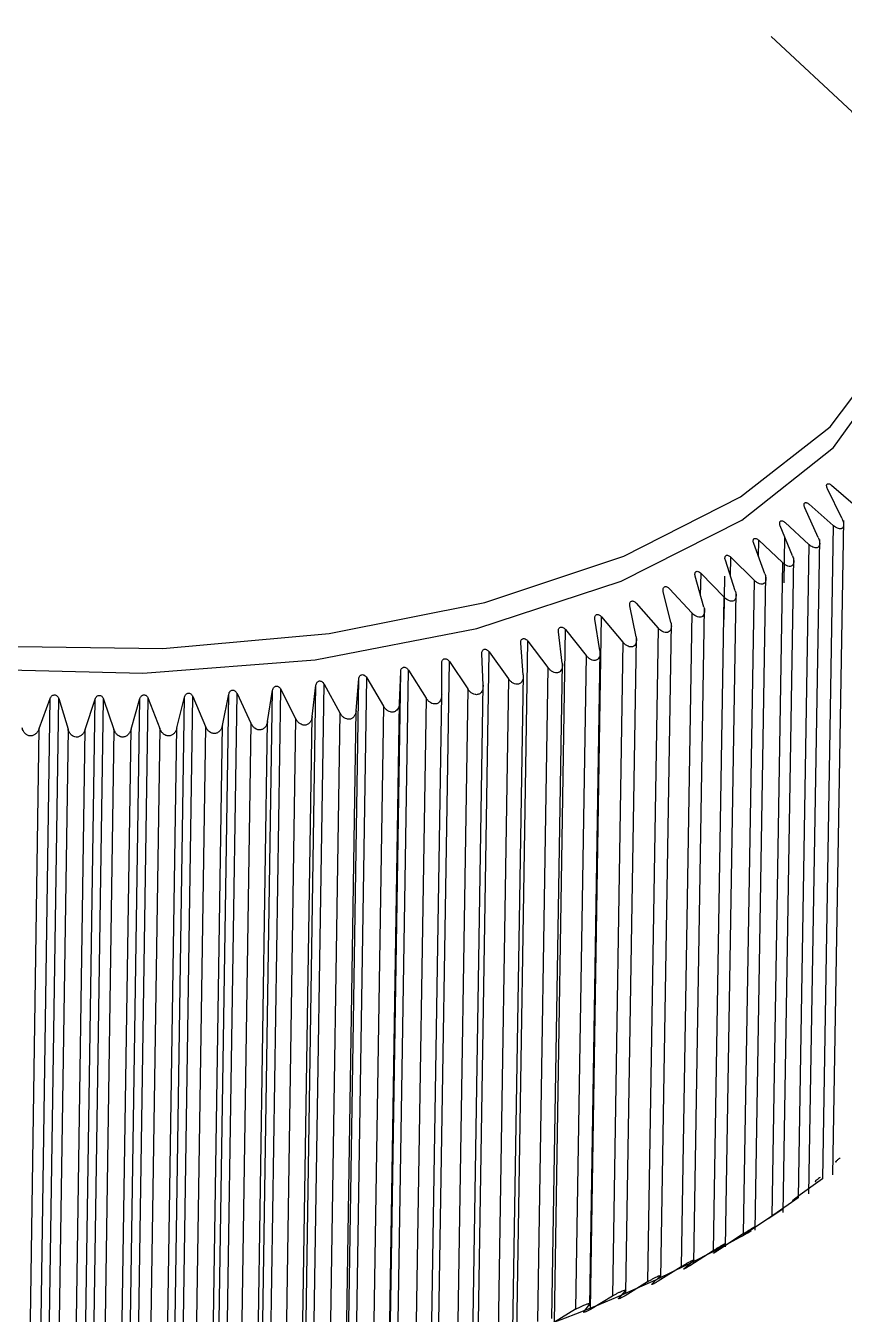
# Model space of a CAD drawing. Header units: millimetres. Extents: x 0 to 279, y 0 to 216.
# Drawn here: x 95.854 to 97.801, y 78.9 to 81.966 of the extents above; entities that cross this region are included whole.
import ezdxf

# ---------------------------------------------------------------- set-up
doc = ezdxf.new("R2010")
doc.units = ezdxf.units.MM

msp = doc.modelspace()

# ---------------------------------------------------------------- linework, layer by layer
at = {"color": 7, "linetype": 'Continuous', "lineweight": 25}
for p, q in [((97.795, 80.7941), (97.7609, 80.8637)), ((97.7705, 80.8723), (97.8278, 80.8235)), ((97.7176, 80.8272), (97.7746, 80.7769)), ((97.7387, 80.7484), (97.7071, 80.8188)), ((97.6776, 80.7042), (97.6486, 80.7755)), ((97.66, 80.7836), (97.7165, 80.7318)), ((97.7746, 80.7769), (97.7488, 79.2219)), ((97.7735, 79.2314), (97.7994, 80.7884)), ((97.6119, 80.6618), (97.5855, 80.7338)), ((97.5977, 80.7415), (97.6537, 80.6882)), ((97.7165, 80.7318), (97.6908, 79.1766)), ((97.7167, 79.186), (97.7425, 80.7431)), ((97.531, 80.7012), (97.5862, 80.6465)), ((97.6551, 79.1422), (97.6808, 80.6995)), ((97.5416, 80.6212), (97.518, 80.6938)), ((97.6537, 80.6882), (97.6281, 79.133)), ((97.467, 80.5825), (97.4462, 80.6557)), ((97.4601, 80.6627), (97.5143, 80.6066)), ((97.5163, 80.6558), (97.5146, 80.5533)), ((97.5862, 80.6465), (97.5607, 79.0911)), ((97.5888, 79.1002), (97.6144, 80.6576)), ((97.3884, 80.5458), (97.3704, 80.6195)), ((97.385, 80.6262), (97.4382, 80.5686)), ((97.5143, 80.6066), (97.4889, 79.051)), ((97.5182, 79.06), (97.5436, 80.6175)), ((97.3059, 80.5113), (97.2908, 80.5854)), ((97.3061, 80.5917), (97.3581, 80.5327)), ((97.4433, 79.0217), (97.4686, 80.5793)), ((97.1971, 78.9113), (97.2235, 80.5593)), ((97.2197, 80.479), (97.2076, 80.5535)), ((97.2235, 80.5593), (97.2742, 80.499)), ((97.4382, 80.5686), (97.413, 79.0129)), ((97.1113, 78.8811), (97.1376, 80.5292)), ((97.1301, 80.449), (97.121, 80.5237)), ((97.1376, 80.5292), (97.1867, 80.4675)), ((97.3581, 80.5327), (97.333, 78.977)), ((97.3643, 78.9855), (97.3896, 80.5433)), ((97.0222, 78.8532), (97.0484, 80.5013)), ((97.0373, 80.4214), (97.0312, 80.4963)), ((97.0484, 80.5013), (97.0959, 80.4384)), ((97.2742, 80.499), (97.2492, 78.9431)), ((97.2816, 78.9514), (97.3067, 80.5092)), ((96.8356, 78.8046), (96.8615, 80.4529)), ((96.8615, 80.4529), (96.9054, 80.3876)), ((96.9303, 78.8276), (96.9563, 80.4759)), ((96.9417, 80.3963), (96.9386, 80.4713)), ((96.9563, 80.4759), (97.0021, 80.4118)), ((97.1867, 80.4675), (97.1618, 78.9116)), ((97.1953, 78.9195), (97.2202, 80.4775)), ((96.72, 78.7804), (96.7457, 80.4288)), ((96.7386, 78.784), (96.7643, 80.4324)), ((96.7426, 80.3538), (96.7457, 80.4288)), ((96.7643, 80.4324), (96.8061, 80.366)), ((96.8433, 80.3738), (96.8433, 80.4488)), ((97.0128, 78.8629), (97.0375, 80.421)), ((97.0959, 80.4384), (97.0712, 78.8824)), ((97.1056, 78.89), (97.1304, 80.4481)), ((96.519, 78.7481), (96.5443, 80.3966)), ((96.5352, 80.322), (96.5443, 80.3966)), ((96.5383, 78.7507), (96.5636, 80.3992)), ((96.5636, 80.3992), (96.6011, 80.3308)), ((96.6204, 78.763), (96.6459, 80.4114)), ((96.6394, 78.7661), (96.6649, 80.4145)), ((96.6398, 80.3365), (96.6459, 80.4114)), ((96.6649, 80.4145), (96.7046, 80.3471)), ((96.9172, 78.8383), (96.9417, 80.3965)), ((97.0021, 80.4118), (96.9774, 78.8556)), ((95.8858, 80.2934), (95.9124, 80.3651)), ((95.8881, 78.7165), (95.9124, 80.3651)), ((95.9081, 78.716), (95.9325, 80.3646)), ((95.9325, 80.3646), (95.9545, 80.2916)), ((95.9944, 78.7149), (96.0189, 80.3635)), ((95.9952, 80.291), (96.0189, 80.3635)), ((96.0145, 78.7149), (96.039, 80.3635)), ((96.039, 80.3635), (96.0638, 80.291)), ((96.1007, 78.716), (96.1254, 80.3646)), ((96.1044, 80.2916), (96.1254, 80.3646)), ((96.1207, 78.7165), (96.1454, 80.3651)), ((96.1454, 80.3651), (96.1729, 80.2934)), ((96.2066, 78.7199), (96.2314, 80.3685)), ((96.2134, 80.2949), (96.2314, 80.3685)), ((96.2265, 78.721), (96.2514, 80.3696)), ((96.2514, 80.3696), (96.2815, 80.2985)), ((96.3118, 78.7266), (96.3368, 80.3752)), ((96.3217, 80.3011), (96.3368, 80.3752)), ((96.3315, 78.7282), (96.3566, 80.3767)), ((96.3566, 80.3767), (96.3892, 80.3065)), ((96.416, 78.736), (96.4412, 80.3845)), ((96.4291, 80.3102), (96.4412, 80.3845)), ((96.4356, 78.7381), (96.4608, 80.3866)), ((96.4608, 80.3866), (96.4959, 80.3173)), ((96.8061, 80.366), (96.7818, 78.8097)), ((96.8189, 78.8163), (96.8433, 80.3745)), ((96.9054, 80.3876), (96.8809, 78.8314)), ((96.6011, 80.3308), (96.5771, 78.7744)), ((96.6158, 78.7802), (96.6398, 80.3365)), ((96.7046, 80.3471), (96.6804, 78.7907)), ((96.7184, 78.7975), (96.7426, 80.3538)), ((96.2815, 80.2985), (96.258, 78.742)), ((96.2981, 78.7447), (96.3217, 80.3011)), ((96.3892, 80.3065), (96.3655, 78.75)), ((96.4053, 78.7537), (96.4291, 80.3102)), ((96.4959, 80.3173), (96.472, 78.7608)), ((96.5113, 78.7656), (96.5352, 80.322)), ((95.8629, 78.7369), (95.8858, 80.2934)), ((95.9545, 80.2916), (95.9314, 78.7351)), ((95.9721, 78.7345), (95.9952, 80.291)), ((96.0638, 80.291), (96.0406, 78.7345)), ((96.0812, 78.7351), (96.1044, 80.2916)), ((96.1729, 80.2934), (96.1495, 78.7369)), ((96.19, 78.7384), (96.2134, 80.2949)), ((97.7488, 79.2219), (97.6904, 79.1801)), ((97.6908, 79.1766), (97.6329, 79.1363)), ((97.6215, 79.1282), (97.652, 79.149)), ((97.5585, 79.0864), (97.5863, 79.1064)), ((97.6281, 79.133), (97.5707, 79.0942)), ((97.5607, 79.0911), (97.5041, 79.0537)), ((97.5712, 79.0937), (97.5794, 79.0993)), ((97.4889, 79.051), (97.4333, 79.0151)), ((97.4911, 79.0463), (97.5162, 79.0657)), ((97.413, 79.0129), (97.3583, 78.9784)), ((97.4194, 79.008), (97.4417, 79.0269)), ((97.3437, 78.9718), (97.3632, 78.9901)), ((97.2643, 78.9375), (97.2808, 78.9555)), ((97.333, 78.977), (97.2795, 78.9438)), ((97.1812, 78.9055), (97.1947, 78.9231)), ((97.2492, 78.9431), (97.1971, 78.9113)), ((97.1618, 78.9116), (97.1113, 78.8811))]:
    msp.add_line(p, q, dxfattribs=at)
at = {"color": 8, "linetype": 'Continuous', "lineweight": 25}
for p, q in [((97.5971, 80.7021), (97.5977, 80.7415)), ((97.6576, 80.6399), (97.6594, 80.7489)), ((97.5303, 80.6559), (97.531, 80.7012)), ((97.4592, 80.61), (97.4601, 80.6627))]:
    msp.add_line(p, q, dxfattribs=at)
at = {"color": 7, "linetype": 'Continuous', "lineweight": 25, "flags": 128}
for points in [[(94.6092, 80.7129), (94.9378, 80.583), (95.3124, 80.4893), (95.7166, 80.4358), (96.1327, 80.425), (96.5422, 80.4573), (96.9271, 80.5313), (97.2705, 80.6438), (97.5574, 80.7896), (97.7751, 80.9625), (97.9142, 81.1546), (97.9688, 81.3577), (97.9367, 81.5628), (97.8193, 81.7609), (97.6269, 81.9399)], [(93.9999, 81.4919), (94.0018, 81.4417), (94.0603, 81.2444), (94.1978, 81.0559), (94.4087, 80.8841), (94.6844, 80.736), (95.0138, 80.6178), (95.3833, 80.5343), (95.7776, 80.4891), (96.1804, 80.4841), (96.5753, 80.5194), (96.9457, 80.5935), (97.2766, 80.7034), (97.5542, 80.8446), (97.7672, 81.0111), (97.907, 81.1961), (97.968, 81.392), (97.9705, 81.4337)]]:
    msp.add_lwpolyline(points, dxfattribs=at)
at = {"color": 7, "linetype": 'Continuous', "lineweight": 25}
msp.add_arc((95.9767, 81.9464), 3.2681, 244.8155, 299.2029, dxfattribs=at)
for points, knots in [([(102.5326, 90.5879), (101.9557, 90.845), (100.8476, 91.3388), (99.1827, 91.9359), (97.6225, 92.4049), (96.1705, 92.7545), (94.8427, 92.9992), (93.618, 93.1615), (92.4356, 93.2562), (91.3495, 93.2782), (90.3428, 93.2384), (89.4317, 93.1484), (88.5658, 93.0082), (87.7257, 92.8121), (86.7823, 92.5142), (85.7556, 92.0661), (84.8067, 91.4708), (84.0465, 90.8251), (83.4504, 90.172), (82.9508, 89.4496), (82.576, 88.7197), (82.3182, 88.042), (82.108, 87.2923), (81.9525, 86.3945), (81.8928, 85.3235), (81.9308, 84.1549), (82.0616, 82.8779), (82.2867, 81.462), (82.5897, 79.9653), (82.9725, 78.3104), (83.4027, 76.585), (83.8333, 74.8607), (84.1418, 73.5179), (84.3383, 72.511), (84.4526, 71.8121), (84.5338, 71.146), (84.5731, 70.5042), (84.5512, 69.9248), (84.4655, 69.507), (84.3643, 69.2727), (84.2691, 69.1457), (84.1308, 69.0583), (83.9575, 69.0134), (83.7477, 68.998), (83.4917, 69.0101), (83.1475, 69.0671), (82.6953, 69.1886), (82.2377, 69.352), (81.7858, 69.5405), (81.3706, 69.7294), (81.0712, 69.8798), (80.9135, 69.9591)], [0, 0, 0, 0, 0.037369, 0.071945, 0.103767, 0.132896, 0.159407, 0.183403, 0.205004, 0.22729, 0.246602, 0.264256, 0.28174, 0.299067, 0.31626, 0.341873, 0.367739, 0.385515, 0.403827, 0.422613, 0.439644, 0.454204, 0.46688, 0.486955, 0.508889, 0.531112, 0.556271, 0.584467, 0.615191, 0.645853, 0.684779, 0.721615, 0.75524, 0.772501, 0.788422, 0.804064, 0.821746, 0.840228, 0.857419, 0.870914, 0.88565, 0.89899, 0.910832, 0.9183, 0.927463, 0.93942, 0.952098, 0.967739, 0.977339, 0.98805, 1, 1, 1, 1]), ([(80.1451, 68.4622), (80.2632, 68.4022), (80.4908, 68.2866), (80.8176, 68.1311), (81.2334, 67.9435), (81.6915, 67.7566), (82.1707, 67.5903), (82.5913, 67.4683), (82.9606, 67.3857), (83.2888, 67.3361), (83.6098, 67.3085), (83.9729, 67.309), (84.4058, 67.368), (84.8552, 67.5135), (85.2947, 67.7748), (85.6724, 68.1556), (85.9856, 68.681), (86.186, 69.3161), (86.2776, 70.0776), (86.272, 70.8676), (86.1891, 71.8003), (86.0175, 72.8971), (85.7454, 74.2134), (85.3857, 75.7488), (84.9743, 77.4026), (84.5435, 79.1643), (84.1445, 80.958), (83.8469, 82.6157), (83.6791, 84.0494), (83.6309, 85.2276), (83.6903, 86.2478), (83.8308, 86.9897), (84.0014, 87.5554), (84.1789, 88.0081), (84.4258, 88.4906), (84.7582, 88.9897), (85.1454, 89.4352), (85.5659, 89.8175), (85.9977, 90.1397), (86.4849, 90.4369), (87.0456, 90.7121), (87.7046, 90.966), (88.4928, 91.1916), (89.4487, 91.3746), (90.4773, 91.4777), (91.5539, 91.5063), (92.658, 91.4666), (93.8666, 91.3568), (95.2678, 91.1272), (96.7624, 90.7906), (98.3664, 90.3239), (100.0634, 89.7232), (101.1865, 89.2211), (101.7696, 88.9604)], [0, 0, 0, 0, 0.008488, 0.016349, 0.023627, 0.038698, 0.049961, 0.059407, 0.070643, 0.078565, 0.085308, 0.095743, 0.106993, 0.119884, 0.134059, 0.149117, 0.163238, 0.182441, 0.202165, 0.222529, 0.24128, 0.268508, 0.298544, 0.33148, 0.36665, 0.403457, 0.441182, 0.477185, 0.504935, 0.529149, 0.550355, 0.569994, 0.579586, 0.590766, 0.603842, 0.617892, 0.633645, 0.64603, 0.658168, 0.671184, 0.685171, 0.700323, 0.718032, 0.738962, 0.76343, 0.784303, 0.807489, 0.833101, 0.8612, 0.891898, 0.925251, 0.961286, 1, 1, 1, 1]), ([(97.7609, 80.8637), (97.7603, 80.865), (97.7592, 80.8675), (97.7587, 80.8709), (97.7589, 80.8736), (97.76, 80.8754), (97.7619, 80.8762), (97.7644, 80.876), (97.7674, 80.8748), (97.7694, 80.8731), (97.7705, 80.8723)], [0, 0, 0, 0, 0.149554, 0.286742, 0.39793, 0.499998, 0.60209, 0.713222, 0.850456, 1, 1, 1, 1]), ([(97.7071, 80.8188), (97.7066, 80.8201), (97.7056, 80.8227), (97.7052, 80.8261), (97.7056, 80.8288), (97.7069, 80.8305), (97.7088, 80.8313), (97.7114, 80.831), (97.7145, 80.8297), (97.7166, 80.8281), (97.7176, 80.8272)], [0, 0, 0, 0, 0.149554, 0.286742, 0.39793, 0.499998, 0.60209, 0.713222, 0.850456, 1, 1, 1, 1]), ([(97.795, 80.7941), (97.7962, 80.7913), (97.7984, 80.7863), (97.7995, 80.7792), (97.7988, 80.7738), (97.7967, 80.7706), (97.7943, 80.7692), (97.7914, 80.7685), (97.787, 80.7692), (97.7809, 80.7718), (97.7768, 80.7751), (97.7746, 80.7769)], [0, 0, 0, 0, 0.154448, 0.286781, 0.400126, 0.499418, 0.560232, 0.614748, 0.722216, 0.849755, 1, 1, 1, 1]), ([(97.6486, 80.7755), (97.6481, 80.7768), (97.6472, 80.7793), (97.647, 80.7828), (97.6476, 80.7855), (97.649, 80.7872), (97.6511, 80.7879), (97.6537, 80.7875), (97.6569, 80.7862), (97.6589, 80.7845), (97.66, 80.7836)], [0, 0, 0, 0, 0.149554, 0.286742, 0.39793, 0.499998, 0.60209, 0.713222, 0.850456, 1, 1, 1, 1]), ([(97.5855, 80.7338), (97.5851, 80.7351), (97.5843, 80.7377), (97.5842, 80.7411), (97.585, 80.7438), (97.5865, 80.7455), (97.5887, 80.7461), (97.5915, 80.7457), (97.5946, 80.7442), (97.5967, 80.7425), (97.5977, 80.7415)], [0, 0, 0, 0, 0.149554, 0.286742, 0.39793, 0.499998, 0.60209, 0.713222, 0.850456, 1, 1, 1, 1]), ([(97.7387, 80.7484), (97.7398, 80.7456), (97.7418, 80.7405), (97.7426, 80.7334), (97.7416, 80.728), (97.7392, 80.7248), (97.7367, 80.7235), (97.7336, 80.723), (97.7291, 80.7237), (97.7229, 80.7265), (97.7188, 80.7299), (97.7165, 80.7318)], [0, 0, 0, 0, 0.154465, 0.286814, 0.400171, 0.499474, 0.560439, 0.610791, 0.719688, 0.848508, 1, 1, 1, 1]), ([(97.518, 80.6938), (97.5176, 80.6952), (97.5169, 80.6977), (97.517, 80.7012), (97.5179, 80.7038), (97.5196, 80.7054), (97.5219, 80.706), (97.5247, 80.7055), (97.528, 80.704), (97.53, 80.7022), (97.531, 80.7012)], [0, 0, 0, 0, 0.149554, 0.286742, 0.39793, 0.499998, 0.60209, 0.713222, 0.850456, 1, 1, 1, 1]), ([(97.6776, 80.7042), (97.6786, 80.7014), (97.6804, 80.6963), (97.6809, 80.6892), (97.6795, 80.6838), (97.6765, 80.6802), (97.672, 80.6789), (97.6665, 80.6798), (97.6601, 80.6828), (97.6559, 80.6863), (97.6537, 80.6882)], [0, 0, 0, 0, 0.154571, 0.28701, 0.400445, 0.499816, 0.606904, 0.717301, 0.847378, 1, 1, 1, 1]), ([(97.4462, 80.6557), (97.4459, 80.657), (97.4453, 80.6596), (97.4456, 80.6631), (97.4467, 80.6657), (97.4485, 80.6673), (97.4509, 80.6678), (97.4538, 80.6672), (97.457, 80.6656), (97.459, 80.6637), (97.4601, 80.6627)], [0, 0, 0, 0, 0.149554, 0.286742, 0.39793, 0.499998, 0.60209, 0.713222, 0.850456, 1, 1, 1, 1]), ([(97.6119, 80.6618), (97.6127, 80.659), (97.6144, 80.6538), (97.6144, 80.6467), (97.6127, 80.6413), (97.6094, 80.6379), (97.6048, 80.6366), (97.5991, 80.6377), (97.5926, 80.6408), (97.5885, 80.6445), (97.5862, 80.6465)], [0, 0, 0, 0, 0.154592, 0.287049, 0.4005, 0.499884, 0.603631, 0.715368, 0.8465, 1, 1, 1, 1]), ([(97.3704, 80.6195), (97.3702, 80.6209), (97.3697, 80.6235), (97.3701, 80.6269), (97.3714, 80.6295), (97.3733, 80.631), (97.3758, 80.6315), (97.3788, 80.6308), (97.382, 80.6291), (97.384, 80.6272), (97.385, 80.6262)], [0, 0, 0, 0, 0.149554, 0.286742, 0.39793, 0.499998, 0.60209, 0.713222, 0.850456, 1, 1, 1, 1]), ([(97.5416, 80.6212), (97.5424, 80.6184), (97.5438, 80.6131), (97.5435, 80.606), (97.5415, 80.6007), (97.5379, 80.5973), (97.5331, 80.5963), (97.5273, 80.5974), (97.5207, 80.6007), (97.5166, 80.6045), (97.5143, 80.6066)], [0, 0, 0, 0, 0.154616, 0.287094, 0.400562, 0.499962, 0.600673, 0.713632, 0.845714, 1, 1, 1, 1]), ([(97.2908, 80.5854), (97.2906, 80.5868), (97.2902, 80.5894), (97.2909, 80.5928), (97.2922, 80.5953), (97.2943, 80.5968), (97.2969, 80.5972), (97.2999, 80.5965), (97.3032, 80.5947), (97.3051, 80.5927), (97.3061, 80.5917)], [0, 0, 0, 0, 0.149554, 0.286742, 0.39793, 0.499998, 0.60209, 0.713222, 0.850456, 1, 1, 1, 1]), ([(97.467, 80.5825), (97.4677, 80.5796), (97.4689, 80.5744), (97.4682, 80.5673), (97.4659, 80.5621), (97.4622, 80.5588), (97.4572, 80.5578), (97.4513, 80.5591), (97.4445, 80.5626), (97.4404, 80.5665), (97.4382, 80.5686)], [0, 0, 0, 0, 0.154267, 0.286323, 0.399242, 0.497996, 0.598104, 0.71211, 0.845015, 1, 1, 1, 1]), ([(97.2076, 80.5535), (97.2074, 80.5548), (97.2072, 80.5574), (97.208, 80.5608), (97.2095, 80.5633), (97.2117, 80.5648), (97.2143, 80.5651), (97.2174, 80.5643), (97.2207, 80.5624), (97.2226, 80.5604), (97.2235, 80.5593)], [0, 0, 0, 0, 0.149554, 0.286742, 0.39793, 0.499998, 0.60209, 0.713222, 0.850456, 1, 1, 1, 1]), ([(97.3884, 80.5458), (97.3889, 80.543), (97.3899, 80.5377), (97.3889, 80.5307), (97.3864, 80.5256), (97.3824, 80.5224), (97.3773, 80.5215), (97.3712, 80.5228), (97.3643, 80.5265), (97.3603, 80.5305), (97.3581, 80.5327)], [0, 0, 0, 0, 0.153516, 0.28465, 0.396371, 0.49427, 0.595804, 0.710838, 0.844477, 1, 1, 1, 1]), ([(97.121, 80.5237), (97.1209, 80.5251), (97.1207, 80.5277), (97.1217, 80.5311), (97.1234, 80.5336), (97.1256, 80.5349), (97.1284, 80.5352), (97.1315, 80.5343), (97.1348, 80.5323), (97.1366, 80.5302), (97.1376, 80.5292)], [0, 0, 0, 0, 0.149554, 0.286742, 0.39793, 0.499998, 0.60209, 0.713222, 0.850456, 1, 1, 1, 1]), ([(96.9386, 80.4713), (96.9386, 80.4727), (96.9387, 80.4753), (96.94, 80.4786), (96.9419, 80.481), (96.9444, 80.4823), (96.9473, 80.4824), (96.9504, 80.4813), (96.9536, 80.4792), (96.9554, 80.477), (96.9563, 80.4759)], [0, 0, 0, 0, 0.149554, 0.286742, 0.39793, 0.499998, 0.60209, 0.713222, 0.850456, 1, 1, 1, 1]), ([(97.0312, 80.4963), (97.0312, 80.4977), (97.0311, 80.5003), (97.0323, 80.5037), (97.0341, 80.5061), (97.0365, 80.5074), (97.0393, 80.5076), (97.0424, 80.5066), (97.0457, 80.5046), (97.0475, 80.5024), (97.0484, 80.5013)], [0, 0, 0, 0, 0.149554, 0.286742, 0.39793, 0.499998, 0.60209, 0.713222, 0.850456, 1, 1, 1, 1]), ([(97.3059, 80.5113), (97.3063, 80.5084), (97.307, 80.5032), (97.3057, 80.4963), (97.3029, 80.4911), (97.2991, 80.4884), (97.2954, 80.4875), (97.2913, 80.4875), (97.2861, 80.4891), (97.2799, 80.493), (97.2762, 80.4969), (97.2742, 80.499)], [0, 0, 0, 0, 0.152384, 0.282245, 0.392438, 0.498945, 0.559686, 0.622254, 0.728223, 0.852621, 1, 1, 1, 1]), ([(96.8433, 80.4488), (96.8434, 80.4502), (96.8436, 80.4528), (96.845, 80.4561), (96.8471, 80.4584), (96.8497, 80.4596), (96.8526, 80.4596), (96.8558, 80.4585), (96.8589, 80.4562), (96.8606, 80.454), (96.8615, 80.4529)], [0, 0, 0, 0, 0.149554, 0.286742, 0.39793, 0.499998, 0.60209, 0.713222, 0.850456, 1, 1, 1, 1]), ([(97.2197, 80.479), (97.22, 80.4762), (97.2205, 80.4709), (97.2189, 80.4641), (97.2164, 80.4598), (97.2136, 80.4574), (97.211, 80.4561), (97.208, 80.4555), (97.2036, 80.4556), (97.1982, 80.4575), (97.192, 80.4616), (97.1886, 80.4655), (97.1867, 80.4675)], [0, 0, 0, 0, 0.1513, 0.279956, 0.388714, 0.438703, 0.497828, 0.557461, 0.619011, 0.742095, 0.859565, 1, 1, 1, 1]), ([(96.6459, 80.4114), (96.6461, 80.4128), (96.6465, 80.4154), (96.6483, 80.4186), (96.6506, 80.4208), (96.6533, 80.4218), (96.6563, 80.4217), (96.6595, 80.4204), (96.6626, 80.418), (96.6641, 80.4157), (96.6649, 80.4145)], [0, 0, 0, 0, 0.149554, 0.286742, 0.39793, 0.499998, 0.60209, 0.713222, 0.850456, 1, 1, 1, 1]), ([(96.7457, 80.4288), (96.7458, 80.4302), (96.7461, 80.4328), (96.7477, 80.436), (96.7499, 80.4383), (96.7526, 80.4394), (96.7555, 80.4394), (96.7587, 80.4381), (96.7618, 80.4358), (96.7634, 80.4336), (96.7643, 80.4324)], [0, 0, 0, 0, 0.149554, 0.286742, 0.39793, 0.499998, 0.60209, 0.713222, 0.850456, 1, 1, 1, 1]), ([(97.0373, 80.4214), (97.0374, 80.4186), (97.0375, 80.4135), (97.0354, 80.4069), (97.0324, 80.4026), (97.0292, 80.4003), (97.0263, 80.3991), (97.0231, 80.3986), (97.0186, 80.3989), (97.0132, 80.4011), (97.0071, 80.4055), (97.0038, 80.4096), (97.0021, 80.4118)], [0, 0, 0, 0, 0.148693, 0.274615, 0.380279, 0.438215, 0.498156, 0.558374, 0.6203, 0.738577, 0.85782, 1, 1, 1, 1]), ([(97.1301, 80.449), (97.1303, 80.4462), (97.1306, 80.441), (97.1287, 80.4343), (97.1259, 80.43), (97.123, 80.4276), (97.1203, 80.4264), (97.1171, 80.4258), (97.1127, 80.426), (97.1072, 80.428), (97.1011, 80.4324), (97.0977, 80.4363), (97.0959, 80.4384)], [0, 0, 0, 0, 0.150017, 0.277343, 0.384605, 0.438226, 0.497817, 0.557803, 0.619606, 0.740346, 0.858709, 1, 1, 1, 1]), ([(96.4412, 80.3845), (96.4415, 80.3859), (96.4421, 80.3885), (96.4442, 80.3915), (96.4467, 80.3936), (96.4496, 80.3945), (96.4526, 80.3943), (96.4557, 80.3928), (96.4587, 80.3902), (96.4601, 80.3879), (96.4608, 80.3866)], [0, 0, 0, 0, 0.149554, 0.286742, 0.39793, 0.499998, 0.60209, 0.713222, 0.850456, 1, 1, 1, 1]), ([(96.5443, 80.3966), (96.5446, 80.398), (96.5451, 80.4006), (96.547, 80.4037), (96.5494, 80.4059), (96.5522, 80.4068), (96.5553, 80.4066), (96.5584, 80.4052), (96.5614, 80.4028), (96.5629, 80.4004), (96.5636, 80.3992)], [0, 0, 0, 0, 0.149554, 0.286742, 0.39793, 0.499998, 0.60209, 0.713222, 0.850456, 1, 1, 1, 1]), ([(96.9417, 80.3963), (96.9416, 80.3935), (96.9415, 80.3884), (96.9391, 80.3819), (96.9359, 80.3777), (96.9326, 80.3754), (96.9295, 80.3743), (96.9262, 80.3739), (96.9217, 80.3743), (96.9162, 80.3766), (96.9102, 80.3812), (96.9071, 80.3854), (96.9054, 80.3876)], [0, 0, 0, 0, 0.147356, 0.27179, 0.377146, 0.438598, 0.498767, 0.559097, 0.621018, 0.736779, 0.856893, 1, 1, 1, 1]), ([(95.9124, 80.3651), (95.9129, 80.3664), (95.914, 80.3689), (95.9167, 80.3717), (95.9196, 80.3734), (95.9227, 80.3739), (95.9257, 80.3732), (95.9286, 80.3714), (95.9311, 80.3685), (95.932, 80.3659), (95.9325, 80.3646)], [0, 0, 0, 0, 0.149554, 0.286742, 0.39793, 0.499998, 0.60209, 0.713222, 0.850456, 1, 1, 1, 1]), ([(96.0189, 80.3635), (96.0194, 80.3648), (96.0204, 80.3673), (96.023, 80.3701), (96.0259, 80.3719), (96.0289, 80.3725), (96.032, 80.3719), (96.0349, 80.3701), (96.0375, 80.3673), (96.0385, 80.3648), (96.039, 80.3635)], [0, 0, 0, 0, 0.149554, 0.286742, 0.39793, 0.499998, 0.60209, 0.713222, 0.850456, 1, 1, 1, 1]), ([(96.1254, 80.3646), (96.1258, 80.3659), (96.1267, 80.3685), (96.1292, 80.3714), (96.132, 80.3732), (96.135, 80.3739), (96.1381, 80.3734), (96.141, 80.3717), (96.1437, 80.3689), (96.1448, 80.3664), (96.1454, 80.3651)], [0, 0, 0, 0, 0.149554, 0.286742, 0.39793, 0.499998, 0.60209, 0.713222, 0.850456, 1, 1, 1, 1]), ([(96.2314, 80.3685), (96.2318, 80.3698), (96.2326, 80.3724), (96.235, 80.3753), (96.2377, 80.3773), (96.2407, 80.378), (96.2437, 80.3776), (96.2467, 80.376), (96.2495, 80.3733), (96.2507, 80.3708), (96.2514, 80.3696)], [0, 0, 0, 0, 0.149554, 0.286742, 0.39793, 0.499998, 0.60209, 0.713222, 0.850456, 1, 1, 1, 1]), ([(96.3368, 80.3752), (96.3372, 80.3765), (96.3379, 80.3791), (96.3401, 80.3821), (96.3427, 80.3841), (96.3456, 80.3849), (96.3487, 80.3846), (96.3517, 80.383), (96.3546, 80.3804), (96.3559, 80.378), (96.3566, 80.3767)], [0, 0, 0, 0, 0.149554, 0.286742, 0.39793, 0.499998, 0.60209, 0.713222, 0.850456, 1, 1, 1, 1]), ([(96.8433, 80.3738), (96.8432, 80.371), (96.8428, 80.366), (96.8402, 80.3595), (96.8368, 80.3554), (96.8332, 80.3531), (96.83, 80.3521), (96.8266, 80.3518), (96.8221, 80.3523), (96.8168, 80.3547), (96.8108, 80.3594), (96.8078, 80.3637), (96.8061, 80.366)], [0, 0, 0, 0, 0.145951, 0.26872, 0.377408, 0.439127, 0.499455, 0.559821, 0.621651, 0.734966, 0.855937, 1, 1, 1, 1]), ([(96.6398, 80.3365), (96.6394, 80.3339), (96.6387, 80.329), (96.6356, 80.3226), (96.6317, 80.3186), (96.6277, 80.3165), (96.6244, 80.3156), (96.6209, 80.3155), (96.6164, 80.3163), (96.6112, 80.3189), (96.6055, 80.3239), (96.6026, 80.3284), (96.6011, 80.3308)], [0, 0, 0, 0, 0.14222, 0.26149, 0.379, 0.440723, 0.500945, 0.561071, 0.622516, 0.731392, 0.854099, 1, 1, 1, 1]), ([(96.7426, 80.3538), (96.7423, 80.3511), (96.7418, 80.3461), (96.7389, 80.3397), (96.7353, 80.3356), (96.7315, 80.3335), (96.7282, 80.3325), (96.7248, 80.3323), (96.7203, 80.333), (96.715, 80.3355), (96.7092, 80.3403), (96.7062, 80.3447), (96.7046, 80.3471)], [0, 0, 0, 0, 0.144207, 0.265302, 0.378149, 0.439859, 0.500145, 0.560427, 0.622124, 0.733109, 0.85494, 1, 1, 1, 1]), ([(96.3217, 80.3011), (96.321, 80.2986), (96.3198, 80.294), (96.3159, 80.2878), (96.3113, 80.2839), (96.3067, 80.2821), (96.3032, 80.2815), (96.2997, 80.2817), (96.2955, 80.2829), (96.2905, 80.2858), (96.2852, 80.2912), (96.2828, 80.2959), (96.2815, 80.2985)], [0, 0, 0, 0, 0.136701, 0.252529, 0.384177, 0.445187, 0.504353, 0.563009, 0.621606, 0.726534, 0.851844, 1, 1, 1, 1]), ([(96.4291, 80.3102), (96.4285, 80.3076), (96.4274, 80.3029), (96.4238, 80.2966), (96.4194, 80.2927), (96.415, 80.2908), (96.4116, 80.2901), (96.408, 80.2902), (96.4037, 80.2912), (96.3986, 80.294), (96.3932, 80.2993), (96.3906, 80.3039), (96.3892, 80.3065)], [0, 0, 0, 0, 0.13852, 0.253848, 0.382195, 0.443567, 0.503216, 0.562504, 0.622815, 0.728129, 0.85259, 1, 1, 1, 1]), ([(96.5352, 80.322), (96.5347, 80.3194), (96.5338, 80.3146), (96.5304, 80.3083), (96.5263, 80.3042), (96.5221, 80.3022), (96.5187, 80.3014), (96.5152, 80.3014), (96.5108, 80.3024), (96.5056, 80.3051), (96.5, 80.3102), (96.4973, 80.3148), (96.4959, 80.3173)], [0, 0, 0, 0, 0.140336, 0.257699, 0.380393, 0.442016, 0.50203, 0.561821, 0.62279, 0.729753, 0.853343, 1, 1, 1, 1]), ([(95.8858, 80.2934), (95.8848, 80.2911), (95.8828, 80.2863), (95.8777, 80.2805), (95.8721, 80.2772), (95.8675, 80.276), (95.8632, 80.2758), (95.858, 80.2772), (95.8525, 80.2811), (95.8478, 80.2871), (95.8461, 80.2922), (95.8452, 80.2949)], [0, 0, 0, 0, 0.129586, 0.268123, 0.393665, 0.451524, 0.507285, 0.611252, 0.719975, 0.848645, 1, 1, 1, 1]), ([(95.9952, 80.291), (95.9942, 80.2887), (95.9924, 80.284), (95.9876, 80.278), (95.9822, 80.2745), (95.9776, 80.2732), (95.9732, 80.2729), (95.9678, 80.2742), (95.9622, 80.278), (95.9574, 80.2839), (95.9555, 80.2889), (95.9545, 80.2916)], [0, 0, 0, 0, 0.131275, 0.264103, 0.391506, 0.450314, 0.507087, 0.613706, 0.721539, 0.849415, 1, 1, 1, 1]), ([(96.1044, 80.2916), (96.1036, 80.2892), (96.1019, 80.2845), (96.0974, 80.2784), (96.0923, 80.2748), (96.0877, 80.2733), (96.0842, 80.273), (96.0809, 80.2733), (96.0768, 80.2746), (96.072, 80.2778), (96.067, 80.2835), (96.0649, 80.2884), (96.0638, 80.291)], [0, 0, 0, 0, 0.133021, 0.259619, 0.388849, 0.448549, 0.50625, 0.563212, 0.616477, 0.723332, 0.850309, 1, 1, 1, 1]), ([(96.2134, 80.2949), (96.2126, 80.2925), (96.2112, 80.2878), (96.207, 80.2817), (96.2021, 80.2779), (96.1975, 80.2763), (96.194, 80.2758), (96.1906, 80.2761), (96.1864, 80.2773), (96.1815, 80.2804), (96.1763, 80.2859), (96.1741, 80.2907), (96.1729, 80.2934)], [0, 0, 0, 0, 0.134888, 0.255802, 0.386465, 0.446907, 0.505413, 0.563281, 0.61903, 0.724938, 0.851086, 1, 1, 1, 1]), ([(97.7911, 79.272), (97.79, 79.2712), (97.7879, 79.2695), (97.7849, 79.2671), (97.7824, 79.2649), (97.7807, 79.2633), (97.7798, 79.2622), (97.7798, 79.2618), (97.7806, 79.262), (97.7818, 79.2627), (97.7824, 79.2631)], [0, 0, 0, 0, 0.149554, 0.286742, 0.39793, 0.499998, 0.60209, 0.713222, 0.850456, 1, 1, 1, 1]), ([(97.7432, 79.2254), (97.7421, 79.2246), (97.74, 79.223), (97.7369, 79.2206), (97.7344, 79.2185), (97.7326, 79.217), (97.7315, 79.2159), (97.7313, 79.2155), (97.7319, 79.2157), (97.733, 79.2164), (97.7336, 79.2167)], [0, 0, 0, 0, 0.149554, 0.286742, 0.39793, 0.499998, 0.60209, 0.713222, 0.850456, 1, 1, 1, 1]), ([(97.6904, 79.1801), (97.6893, 79.1793), (97.6872, 79.1778), (97.6841, 79.1755), (97.6815, 79.1735), (97.6795, 79.172), (97.6783, 79.171), (97.6779, 79.1706), (97.6783, 79.1707), (97.6794, 79.1714), (97.6799, 79.1717)], [0, 0, 0, 0, 0.149554, 0.286742, 0.39793, 0.499998, 0.60209, 0.713222, 0.850456, 1, 1, 1, 1]), ([(97.6329, 79.1363), (97.6318, 79.1356), (97.6297, 79.1341), (97.6265, 79.1319), (97.6238, 79.13), (97.6217, 79.1285), (97.6203, 79.1275), (97.6198, 79.1271), (97.62, 79.1273), (97.621, 79.1279), (97.6215, 79.1282)], [0, 0, 0, 0, 0.149554, 0.286742, 0.39793, 0.499998, 0.60209, 0.713222, 0.850456, 1, 1, 1, 1]), ([(97.6281, 79.133), (97.6301, 79.1343), (97.6339, 79.1369), (97.6401, 79.1411), (97.6451, 79.1444), (97.6488, 79.147), (97.6503, 79.1479), (97.651, 79.1484)], [0, 0, 0, 0, 0.274876, 0.502866, 0.761911, 0.879551, 1, 1, 1, 1]), ([(97.651, 79.1484), (97.6521, 79.1491), (97.6543, 79.1505), (97.6555, 79.1513), (97.655, 79.151), (97.653, 79.1497), (97.652, 79.149)], [0, 0, 0, 0, 0.198791, 0.425735, 0.690719, 1, 1, 1, 1]), ([(97.5607, 79.0911), (97.5628, 79.0924), (97.5665, 79.0948), (97.5727, 79.0989), (97.5779, 79.1021), (97.5818, 79.1045), (97.5833, 79.1055), (97.5841, 79.1059)], [0, 0, 0, 0, 0.274889, 0.50289, 0.763268, 0.881954, 1, 1, 1, 1]), ([(97.5841, 79.1059), (97.5852, 79.1066), (97.5876, 79.1079), (97.5891, 79.1086), (97.589, 79.1083), (97.5872, 79.1071), (97.5863, 79.1064)], [0, 0, 0, 0, 0.198791, 0.425735, 0.690719, 1, 1, 1, 1]), ([(97.5707, 79.0942), (97.5696, 79.0934), (97.5675, 79.092), (97.5643, 79.0899), (97.5615, 79.088), (97.5593, 79.0866), (97.5578, 79.0857), (97.5571, 79.0853), (97.5572, 79.0855), (97.558, 79.0861), (97.5585, 79.0864)], [0, 0, 0, 0, 0.149554, 0.286742, 0.39793, 0.499998, 0.60209, 0.713222, 0.850456, 1, 1, 1, 1]), ([(97.4889, 79.051), (97.491, 79.0523), (97.4946, 79.0546), (97.501, 79.0585), (97.5062, 79.0616), (97.5102, 79.0639), (97.5119, 79.0648), (97.5127, 79.0653)], [0, 0, 0, 0, 0.274902, 0.502914, 0.764417, 0.883947, 1, 1, 1, 1]), ([(97.5041, 79.0537), (97.503, 79.053), (97.501, 79.0517), (97.4977, 79.0496), (97.4948, 79.0478), (97.4925, 79.0465), (97.4909, 79.0456), (97.49, 79.0452), (97.4899, 79.0454), (97.4907, 79.046), (97.4911, 79.0463)], [0, 0, 0, 0, 0.149554, 0.286742, 0.39793, 0.499998, 0.60209, 0.713222, 0.850456, 1, 1, 1, 1]), ([(97.5127, 79.0653), (97.5139, 79.0659), (97.5164, 79.0672), (97.5183, 79.0678), (97.5185, 79.0675), (97.517, 79.0663), (97.5162, 79.0657)], [0, 0, 0, 0, 0.198791, 0.425735, 0.690719, 1, 1, 1, 1]), ([(97.413, 79.0129), (97.4152, 79.0143), (97.4194, 79.0169), (97.4262, 79.0207), (97.4323, 79.0242), (97.4355, 79.0258), (97.437, 79.0266)], [0, 0, 0, 0, 0.309281, 0.574265, 0.801209, 1, 1, 1, 1]), ([(97.4333, 79.0151), (97.4322, 79.0144), (97.4301, 79.0131), (97.4268, 79.0112), (97.4239, 79.0095), (97.4215, 79.0082), (97.4197, 79.0073), (97.4187, 79.007), (97.4184, 79.0071), (97.4191, 79.0077), (97.4194, 79.008)], [0, 0, 0, 0, 0.149554, 0.286742, 0.397918, 0.499997, 0.602078, 0.713222, 0.850456, 1, 1, 1, 1]), ([(97.437, 79.0266), (97.4383, 79.0272), (97.441, 79.0284), (97.4432, 79.029), (97.4437, 79.0287), (97.4424, 79.0275), (97.4417, 79.0269)], [0, 0, 0, 0, 0.201418, 0.427324, 0.691465, 1, 1, 1, 1]), ([(97.333, 78.977), (97.3352, 78.9783), (97.3393, 78.9807), (97.3461, 78.9844), (97.3523, 78.9877), (97.3556, 78.9892), (97.3572, 78.99)], [0, 0, 0, 0, 0.309281, 0.574265, 0.801209, 1, 1, 1, 1]), ([(97.3572, 78.99), (97.3586, 78.9905), (97.3616, 78.9917), (97.364, 78.9922), (97.3649, 78.9918), (97.3638, 78.9907), (97.3632, 78.9901)], [0, 0, 0, 0, 0.207455, 0.430885, 0.693085, 1, 1, 1, 1]), ([(97.2492, 78.9431), (97.2513, 78.9444), (97.2553, 78.9467), (97.2622, 78.9502), (97.2685, 78.9534), (97.2719, 78.9548), (97.2736, 78.9555)], [0, 0, 0, 0, 0.309281, 0.574265, 0.801209, 1, 1, 1, 1]), ([(97.2736, 78.9555), (97.2751, 78.9561), (97.2782, 78.9572), (97.2809, 78.9576), (97.2821, 78.9572), (97.2812, 78.9561), (97.2808, 78.9555)], [0, 0, 0, 0, 0.214107, 0.434828, 0.694883, 1, 1, 1, 1]), ([(97.3583, 78.9784), (97.3573, 78.9778), (97.3553, 78.9766), (97.3519, 78.9747), (97.3489, 78.973), (97.3464, 78.9718), (97.3445, 78.971), (97.3433, 78.9707), (97.3429, 78.9709), (97.3435, 78.9715), (97.3437, 78.9718)], [0, 0, 0, 0, 0.149554, 0.286742, 0.39793, 0.499998, 0.60209, 0.713222, 0.850456, 1, 1, 1, 1]), ([(97.1618, 78.9116), (97.1639, 78.9128), (97.1678, 78.915), (97.1747, 78.9184), (97.181, 78.9213), (97.1846, 78.9227), (97.1863, 78.9233)], [0, 0, 0, 0, 0.309281, 0.574265, 0.801209, 1, 1, 1, 1]), ([(97.1863, 78.9233), (97.1873, 78.9237), (97.189, 78.9242), (97.1917, 78.9249), (97.1943, 78.9252), (97.1957, 78.9247), (97.1951, 78.9236), (97.1947, 78.9231)], [0, 0, 0, 0, 0.121811, 0.222401, 0.439965, 0.697334, 1, 1, 1, 1]), ([(97.2795, 78.9438), (97.2785, 78.9432), (97.2765, 78.942), (97.2732, 78.9402), (97.2702, 78.9387), (97.2675, 78.9375), (97.2655, 78.9368), (97.2642, 78.9365), (97.2636, 78.9367), (97.264, 78.9372), (97.2643, 78.9375)], [0, 0, 0, 0, 0.149554, 0.286742, 0.39793, 0.499998, 0.60209, 0.713222, 0.850456, 1, 1, 1, 1]), ([(97.1971, 78.9113), (97.1961, 78.9107), (97.1942, 78.9096), (97.1908, 78.9079), (97.1877, 78.9064), (97.1851, 78.9053), (97.1829, 78.9046), (97.1814, 78.9044), (97.1807, 78.9046), (97.181, 78.9052), (97.1812, 78.9055)], [0, 0, 0, 0, 0.149554, 0.286742, 0.39793, 0.499998, 0.60209, 0.713222, 0.850456, 1, 1, 1, 1])]:
    msp.add_open_spline(points, degree=3, knots=knots, dxfattribs=at)

doc.saveas('drawing.dxf')
